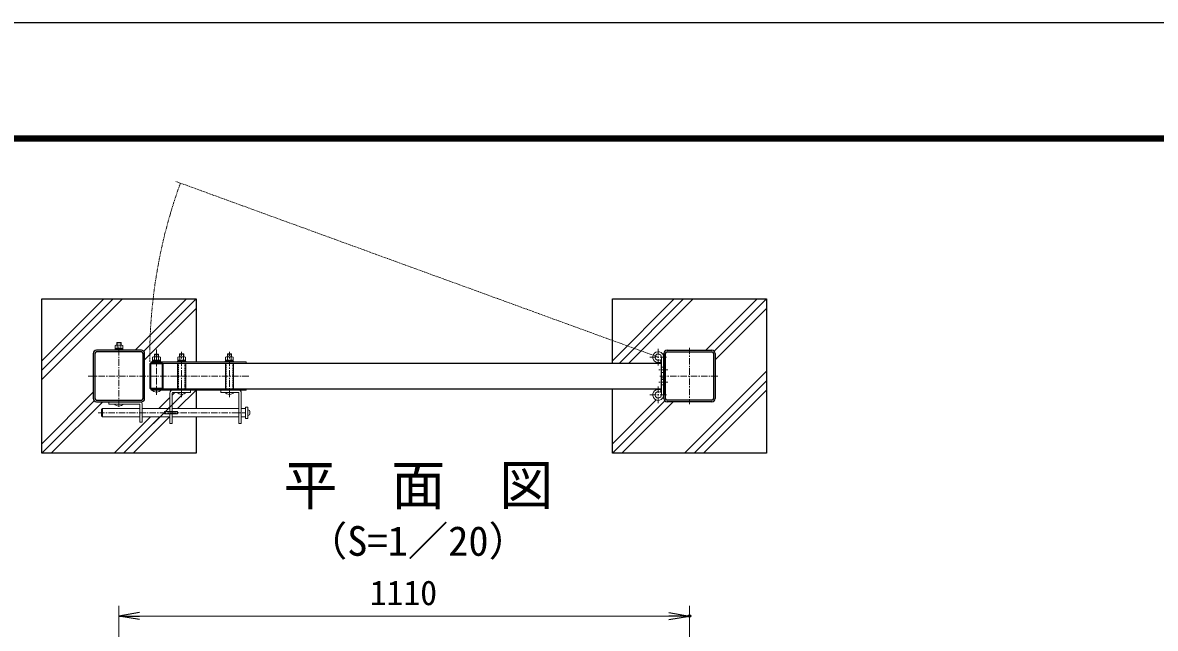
# Model space of a CAD drawing. Units: millimetres, scale not verified. Extents: x -4200 to 4200, y -2970 to 2970.
# Drawn here: x -2666 to -462, y 1792 to 2970 of the extents above; entities that cross this region are included whole.
import ezdxf
from ezdxf.enums import TextEntityAlignment as Align

# ---------------------------------------------------------------- set-up
doc = ezdxf.new("R2010")
doc.units = ezdxf.units.MM
doc.header["$LTSCALE"] = 10
doc.header["$PDMODE"] = 32
doc.header["$PDSIZE"] = 5
for name, pattern in [('USER1', [2, 1.25, -0.25, 0.25, -0.25]), ('USER3', [0.375, 0.25, -0.125]), ('USER4', [1.25, 0.625, -0.125, 0.125, -0.125, 0.125, -0.125])]:
    doc.linetypes.add(name, pattern=pattern)
for name, color, linetype, lineweight in [('0-0_D-TTL-TXT', 7, 'Continuous', 25), ('0-1_D-TTL', 7, 'Continuous', 25), ('0-2_D-STR1', 1, 'Continuous', 25), ('0-4_D-STR-DIM', 7, 'Continuous', 13), ('0-7_D-BMK', 2, 'USER1', 13), ('0-8_D-STR3', 3, 'Continuous', 13), ('0-9_D-STR4', 7, 'Continuous', 25), ('0-A_D-DCR-HCH', 7, 'Continuous', 13)]:
    doc.layers.add(name, color=color, linetype=linetype, lineweight=lineweight)
doc.layers.add('0-5_0', color=7, linetype='Continuous')
doc.layers.add('0-6_DEFPOINTS', color=7, linetype='Continuous')
doc.styles.add('ＭＳ ゴシック', font='')
doc.styles.get('ＭＳ ゴシック').set_extended_font_data('MS Gothic')

# ---------------------------------------------------------------- blocks, each defined once
blk = doc.blocks.new('_Open')
at = {"layer": '0-5_0'}
blk.add_line((-10, 1.667), (0, 0), dxfattribs=at)
blk.add_lwpolyline([(-10, -1.667), (0, 0), (-10, 0)], dxfattribs=at)

msp = doc.modelspace()

# ---------------------------------------------------------------- linework, layer by layer
at = {"layer": '0-1_D-TTL', "color": 2}
msp.add_lwpolyline([(-4200, 2970), (4200, 2970), (4200, -2970), (-4200, -2970)], close=True, dxfattribs=at)
at = {"layer": '0-1_D-TTL'}
for points in [[(-3930, 2750), (3930, 2750), (3930, -2750), (-3930, -2750)], [(-3927.5, 2747.5), (3927.5, 2747.5), (3927.5, -2747.5), (-3927.5, -2747.5)], [(-3925, 2745), (3925, 2745), (3925, -2745), (-3925, -2745)], [(-3922.5, 2742.5), (3922.5, 2742.5), (3922.5, -2742.5), (-3922.5, -2742.5)], [(-3920, 2740), (3920, 2740), (3920, -2740), (-3920, -2740)]]:
    msp.add_lwpolyline(points, close=True, dxfattribs=at)
at = {"layer": '0-2_D-STR1'}
for p, q in [((-2528.74, 2326.46), (-2528.74, 2239.26)), ((-2525.54, 2326.46), (-2525.54, 2239.26)), ((-2435.14, 2332.86), (-2522.34, 2332.86)), ((-2435.14, 2329.66), (-2522.34, 2329.66)), ((-2431.94, 2239.26), (-2431.94, 2326.46)), ((-2428.74, 2239.26), (-2428.74, 2326.46)), ((-1418.74, 2326.46), (-1418.74, 2246.16)), ((-1418.74, 2239.26), (-1418.74, 2326.46)), ((-1415.54, 2239.26), (-1415.54, 2326.46)), ((-1412.34, 2332.86), (-1325.14, 2332.86)), ((-1412.34, 2329.66), (-1325.14, 2329.66)), ((-1321.94, 2326.46), (-1321.94, 2239.26)), ((-1318.74, 2326.46), (-1318.74, 2239.26)), ((-2418.74, 2306.26), (-2418.74, 2259.46)), ((-2418.74, 2306.26), (-2418.74, 2259.46)), ((-2394.34, 2307.86), (-2417.14, 2307.86)), ((-2394.34, 2307.86), (-2417.14, 2307.86)), ((-2394.34, 2307.86), (-1423.74, 2307.86)), ((-2392.74, 2259.46), (-2392.74, 2306.26)), ((-2392.74, 2259.46), (-2392.74, 2306.26)), ((-1423.74, 2307.86), (-1423.74, 2257.86)), ((-2417.14, 2257.86), (-2394.34, 2257.86)), ((-2417.14, 2257.86), (-2394.34, 2257.86)), ((-2394.34, 2257.86), (-1423.74, 2257.86)), ((-1449.74, 2257.86), (-1423.74, 2257.86)), ((-2522.34, 2236.06), (-2435.14, 2236.06)), ((-2522.34, 2232.86), (-2435.14, 2232.86)), ((-1325.14, 2236.06), (-1412.34, 2236.06)), ((-1325.14, 2232.86), (-1412.34, 2232.86))]:
    msp.add_line(p, q, dxfattribs=at)
msp.add_lwpolyline([(-2417.14, 2259.46), (-2394.34, 2259.46), (-2394.34, 2306.26), (-2417.14, 2306.26)], close=True, dxfattribs=at)
msp.add_lwpolyline([(-2417.14, 2259.46), (-2394.34, 2259.46), (-2394.34, 2306.26), (-2417.14, 2306.26)], close=True, dxfattribs=at)
for centre, radius, start, end in [((-2522.34, 2326.46), 6.4, 90, 180), ((-2522.34, 2326.46), 3.2, 90, 180), ((-2435.14, 2326.46), 6.4, 0, 90), ((-2435.14, 2326.46), 3.2, 0, 90), ((-1412.34, 2326.46), 6.4, 90, 180), ((-1412.34, 2326.46), 3.2, 90, 180), ((-1325.14, 2326.46), 6.4, 0, 90), ((-1325.14, 2326.46), 3.2, 0, 90), ((-2417.14, 2306.26), 1.6, 90, 180), ((-2417.14, 2306.26), 1.6, 90, 180), ((-2394.34, 2306.26), 1.6, 0, 90), ((-2394.34, 2306.26), 1.6, 0, 90), ((-2417.14, 2259.46), 1.6, 180, 270), ((-2417.14, 2259.46), 1.6, 180, 270), ((-2394.34, 2259.46), 1.6, 270, 0), ((-2394.34, 2259.46), 1.6, 270, 0), ((-2522.34, 2239.26), 6.4, 180, 270), ((-2522.34, 2239.26), 3.2, 180, 270), ((-2435.14, 2239.26), 6.4, 270, 0), ((-2435.14, 2239.26), 3.2, 270, 0), ((-1412.34, 2239.26), 6.4, 180, 270), ((-1412.34, 2239.26), 3.2, 180, 270), ((-1325.14, 2239.26), 6.4, 270, 0), ((-1325.14, 2239.26), 3.2, 270, 0)]:
    msp.add_arc(centre, radius, start, end, dxfattribs=at)
at = {"layer": '0-4_D-STR-DIM'}
for p, q in [((-2478.74, 1317.42), (-2478.74, 1836.1)), ((-1368.74, 1317.42), (-1368.74, 1836.1)), ((-2438.74, 1816.1), (-1408.74, 1816.1))]:
    msp.add_line(p, q, dxfattribs=at)
at = {"layer": '0-6_DEFPOINTS'}
msp.add_point((-1368.74, 1816.1), dxfattribs=at)
at = {"layer": '0-7_D-BMK', "linetype": 'USER4'}
msp.add_line((-1429.44, 2319.56), (-2368.99, 2661.53), dxfattribs=at)
at = {"layer": '0-7_D-BMK'}
for p, q in [((-2478.73, 2222.86), (-2478.73, 2342.86)), ((-1368.74, 2337.86), (-1368.74, 2227.86)), ((-2405.73, 2246.55), (-2405.73, 2334.63)), ((-2356.73, 2242.05), (-2356.73, 2330.13)), ((-2263.73, 2242.05), (-2263.73, 2330.13)), ((-1413.18, 2319.56), (-1445.71, 2319.56)), ((-1429.44, 2335.82), (-1429.44, 2303.3)), ((-2405.73, 2313.16), (-2405.73, 2304.86)), ((-1410.54, 2294.86), (-1428.24, 2294.86)), ((-2538.73, 2282.86), (-2224.98, 2282.86)), ((-1313.74, 2282.86), (-1428.24, 2282.86)), ((-1410.54, 2270.86), (-1428.24, 2270.86)), ((-2405.73, 2252.56), (-2405.73, 2260.86)), ((-2356.73, 2252.56), (-2356.73, 2260.86)), ((-2356.73, 2258.56), (-2356.73, 2248.06)), ((-2263.73, 2258.56), (-2263.73, 2248.06)), ((-1429.44, 2229.9), (-1429.44, 2262.42)), ((-2478.73, 2225.36), (-2478.73, 2235.86)), ((-1413.18, 2246.16), (-1445.71, 2246.16)), ((-2519.23, 2211.56), (-2231.73, 2211.56))]:
    msp.add_line(p, q, dxfattribs=at)
at = {"layer": '0-7_D-BMK', "linetype": 'USER4'}
msp.add_arc((-1429.44, 2319.56), 989.39, 160, 180.54436, dxfattribs=at)
at = {"layer": '0-8_D-STR3'}
for p, q in [((-2486.43, 2336.46), (-2471.03, 2336.46)), ((-2486.43, 2334.46), (-2486.43, 2336.46)), ((-2486.23, 2336.46), (-2486.23, 2342.26)), ((-2486.23, 2336.46), (-2471.23, 2336.46)), ((-2484.51, 2342.96), (-2472.96, 2342.96)), ((-2482.73, 2342.96), (-2482.73, 2347.68)), ((-2482.48, 2336.46), (-2482.48, 2342.26)), ((-2482.05, 2342.96), (-2482.05, 2348.36)), ((-2475.41, 2348.36), (-2482.05, 2348.36)), ((-2479.23, 2336.46), (-2479.23, 2334.46)), ((-2478.23, 2336.46), (-2478.23, 2334.46)), ((-2475.41, 2342.96), (-2475.41, 2348.36)), ((-2475.41, 2348.36), (-2474.73, 2347.68)), ((-2474.98, 2336.46), (-2474.98, 2342.26)), ((-2474.73, 2342.96), (-2474.73, 2347.68)), ((-2471.23, 2336.46), (-2471.23, 2342.26)), ((-2471.03, 2336.46), (-2471.03, 2334.46)), ((-2486.73, 2334.46), (-2486.73, 2332.86)), ((-2486.73, 2332.86), (-2470.73, 2332.86)), ((-2471.03, 2334.46), (-2486.43, 2334.46)), ((-2413.23, 2313.76), (-2413.23, 2319.56)), ((-2411.51, 2320.26), (-2399.96, 2320.26)), ((-2409.73, 2320.26), (-2409.73, 2324.88)), ((-2409.48, 2313.76), (-2409.48, 2319.56)), ((-2409.05, 2320.26), (-2409.05, 2325.56)), ((-2402.41, 2325.56), (-2409.05, 2325.56)), ((-2402.41, 2320.26), (-2402.41, 2325.56)), ((-2402.41, 2325.56), (-2401.73, 2324.88)), ((-2401.98, 2313.76), (-2401.98, 2319.56)), ((-2401.73, 2320.26), (-2401.73, 2324.88)), ((-2398.23, 2313.76), (-2398.23, 2319.56)), ((-2364.23, 2313.76), (-2364.23, 2319.56)), ((-2362.51, 2320.26), (-2350.96, 2320.26)), ((-2360.73, 2320.26), (-2360.73, 2325.38)), ((-2360.48, 2313.76), (-2360.48, 2319.56)), ((-2360.05, 2320.26), (-2360.05, 2326.06)), ((-2353.41, 2326.06), (-2360.05, 2326.06)), ((-2353.41, 2320.26), (-2353.41, 2326.06)), ((-2353.41, 2326.06), (-2352.73, 2325.38)), ((-2352.98, 2313.76), (-2352.98, 2319.56)), ((-2352.73, 2320.26), (-2352.73, 2325.38)), ((-2349.23, 2313.76), (-2349.23, 2319.56)), ((-2271.48, 2313.76), (-2271.48, 2319.56)), ((-2269.76, 2320.26), (-2258.21, 2320.26)), ((-2267.73, 2320.26), (-2267.73, 2325.38)), ((-2267.73, 2313.76), (-2267.73, 2319.56)), ((-2267.06, 2320.26), (-2267.06, 2326.06)), ((-2260.41, 2326.06), (-2267.06, 2326.06)), ((-2260.41, 2320.26), (-2260.41, 2326.06)), ((-2260.41, 2326.06), (-2259.73, 2325.38)), ((-2260.23, 2313.76), (-2260.23, 2319.56)), ((-2259.73, 2320.26), (-2259.73, 2325.38)), ((-2256.48, 2313.76), (-2256.48, 2319.56)), ((-1423.24, 2310.84), (-1425.85, 2314.51)), ((-1423.24, 2319.56), (-1423.24, 2246.16)), ((-2416.23, 2310.16), (-2416.23, 2307.86)), ((-2416.23, 2310.16), (-2231.23, 2310.16)), ((-2416.23, 2307.86), (-2231.23, 2307.86)), ((-2413.73, 2311.76), (-2413.73, 2310.16)), ((-2413.73, 2310.16), (-2397.73, 2310.16)), ((-2413.43, 2313.76), (-2398.03, 2313.76)), ((-2413.43, 2311.76), (-2413.43, 2313.76)), ((-2398.03, 2311.76), (-2413.43, 2311.76)), ((-2413.23, 2313.76), (-2398.23, 2313.76)), ((-2406.23, 2313.76), (-2406.23, 2311.76)), ((-2405.23, 2313.76), (-2405.23, 2311.76)), ((-2398.03, 2313.76), (-2398.03, 2311.76)), ((-2364.73, 2311.76), (-2364.73, 2310.16)), ((-2364.73, 2310.16), (-2348.73, 2310.16)), ((-2364.43, 2313.76), (-2349.03, 2313.76)), ((-2364.43, 2311.76), (-2364.43, 2313.76)), ((-2349.03, 2311.76), (-2364.43, 2311.76)), ((-2364.23, 2313.76), (-2349.23, 2313.76)), ((-2357.23, 2313.76), (-2357.23, 2311.76)), ((-2356.23, 2313.76), (-2356.23, 2311.76)), ((-2349.03, 2313.76), (-2349.03, 2311.76)), ((-2273.48, 2310.16), (-2263.98, 2310.16)), ((-2271.98, 2311.76), (-2271.98, 2310.16)), ((-2271.98, 2310.16), (-2255.98, 2310.16)), ((-2271.68, 2313.76), (-2256.28, 2313.76)), ((-2271.68, 2311.76), (-2271.68, 2313.76)), ((-2256.28, 2311.76), (-2271.68, 2311.76)), ((-2271.48, 2313.76), (-2256.48, 2313.76)), ((-2264.48, 2313.76), (-2264.48, 2311.76)), ((-2263.48, 2313.76), (-2263.48, 2311.76)), ((-2256.28, 2313.76), (-2256.28, 2311.76)), ((-2231.23, 2310.16), (-2231.23, 2307.86)), ((-1418.74, 2299.86), (-1423.24, 2299.86)), ((-1418.74, 2289.86), (-1423.24, 2289.86)), ((-1418.74, 2279.11), (-1423.24, 2279.11)), ((-1418.74, 2275.86), (-1423.24, 2275.86)), ((-2416.23, 2255.56), (-2416.23, 2257.86)), ((-2416.23, 2257.86), (-2231.23, 2257.86)), ((-2416.23, 2255.56), (-2231.23, 2255.56)), ((-2414.73, 2255.56), (-2396.73, 2255.56)), ((-2413.73, 2255.56), (-2397.73, 2255.56)), ((-2375.23, 2249.56), (-2375.23, 2190.56)), ((-2373.73, 2255.56), (-2339.73, 2255.56)), ((-2373.73, 2251.06), (-2339.73, 2251.06)), ((-2365.73, 2251.06), (-2347.73, 2251.06)), ((-2364.73, 2251.06), (-2348.73, 2251.06)), ((-2339.73, 2251.06), (-2339.73, 2255.56)), ((-2246.73, 2255.56), (-2280.73, 2255.56)), ((-2280.73, 2251.06), (-2280.73, 2255.56)), ((-2246.73, 2251.06), (-2280.73, 2251.06)), ((-2272.73, 2251.06), (-2254.73, 2251.06)), ((-2271.73, 2251.06), (-2255.73, 2251.06)), ((-2245.23, 2249.56), (-2245.23, 2190.56)), ((-2231.23, 2255.56), (-2231.23, 2257.86)), ((-1423.24, 2254.88), (-1425.85, 2251.21)), ((-1418.74, 2265.86), (-1423.24, 2265.86)), ((-2498.73, 2232.86), (-2437.73, 2232.86)), ((-2498.73, 2232.86), (-2498.73, 2228.36)), ((-2498.73, 2228.36), (-2438.73, 2228.36)), ((-2438.23, 2227.86), (-2438.23, 2192.86)), ((-2433.73, 2228.86), (-2433.73, 2192.86)), ((-2510.48, 2219.56), (-2438.23, 2219.56)), ((-2510.48, 2219.56), (-2510.48, 2203.56)), ((-2433.73, 2219.56), (-2379.73, 2219.56)), ((-2375.23, 2219.56), (-2245.23, 2219.56)), ((-2240.73, 2219.56), (-2232.48, 2219.56)), ((-2227.98, 2206.31), (-2227.98, 2216.81)), ((-2227.08, 2216.81), (-2227.98, 2216.81)), ((-2227.08, 2206.31), (-2227.98, 2206.31)), ((-2224.08, 2209.31), (-2224.08, 2213.81)), ((-2438.23, 2192.86), (-2433.73, 2192.86)), ((-2379.73, 2203.56), (-2433.73, 2203.56)), ((-2245.23, 2203.56), (-2375.23, 2203.56)), ((-2232.48, 2203.56), (-2240.73, 2203.56))]:
    msp.add_line(p, q, dxfattribs=at)
at = {"layer": '0-8_D-STR3', "linetype": 'USER3'}
for p, q in [((-2363.08, 2307.86), (-2363.08, 2257.86)), ((-2350.38, 2257.86), (-2350.38, 2307.86)), ((-2270.08, 2307.86), (-2270.08, 2257.86)), ((-2257.38, 2257.86), (-2257.38, 2307.86))]:
    msp.add_line(p, q, dxfattribs=at)
at = {"layer": '0-8_D-STR3'}
for points in [[(-2474.73, 2347.68), (-2482.73, 2347.68), (-2482.05, 2348.36)], [(-2486.73, 2334.46), (-2470.73, 2334.46), (-2470.73, 2332.86)], [(-2401.73, 2324.88), (-2409.73, 2324.88), (-2409.05, 2325.56)], [(-2352.73, 2325.38), (-2360.73, 2325.38), (-2360.05, 2326.06)], [(-2259.73, 2325.38), (-2267.73, 2325.38), (-2267.06, 2326.06)], [(-2413.73, 2311.76), (-2397.73, 2311.76), (-2397.73, 2310.16)], [(-2364.73, 2311.76), (-2348.73, 2311.76), (-2348.73, 2310.16)], [(-2364.68, 2257.86), (-2348.78, 2257.86), (-2348.78, 2307.86)], [(-2348.78, 2307.86), (-2364.68, 2307.86), (-2364.68, 2257.86)], [(-2271.98, 2311.76), (-2255.98, 2311.76), (-2255.98, 2310.16)], [(-2271.68, 2257.86), (-2255.78, 2257.86), (-2255.78, 2307.86)], [(-2255.78, 2307.86), (-2271.68, 2307.86), (-2271.68, 2257.86)], [(-2379.73, 2249.56), (-2379.73, 2190.56), (-2375.23, 2190.56)], [(-2240.73, 2249.56), (-2240.73, 2190.56), (-2245.23, 2190.56)], [(-2438.23, 2203.56), (-2510.48, 2203.56), (-2512.48, 2205.56), (-2512.48, 2217.56), (-2510.48, 2219.56)]]:
    msp.add_lwpolyline(points, dxfattribs=at)
for points in [[(-2389.98, 2209.56), (-2364.98, 2209.56), (-2364.98, 2213.56), (-2389.98, 2213.56)], [(-2232.48, 2200.56), (-2227.98, 2200.56), (-2227.98, 2222.56), (-2232.48, 2222.56)]]:
    msp.add_lwpolyline(points, close=True, dxfattribs=at)
for centre, radius, start, end in [((-2484.35, 2340.12), 2.85, 48.83491, 131.16509), ((-2478.73, 2332.57), 10.39, 68.85295, 111.14705), ((-2473.1, 2340.11), 2.85, 48.86505, 131.13495), ((-2411.35, 2317.42), 2.85, 48.83491, 131.16509), ((-2405.73, 2309.87), 10.39, 68.85295, 111.14705), ((-2400.1, 2317.41), 2.85, 48.86505, 131.13495), ((-2362.35, 2317.42), 2.85, 48.83491, 131.16509), ((-2356.73, 2309.87), 10.39, 68.85295, 111.14705), ((-2351.1, 2317.41), 2.85, 48.86505, 131.13495), ((-2269.61, 2317.42), 2.85, 48.83491, 131.16509), ((-2263.98, 2309.87), 10.39, 68.85295, 111.14705), ((-2258.36, 2317.41), 2.85, 48.86505, 131.13495), ((-1429.44, 2319.56), 10.7, 0, 305.41111), ((-1429.44, 2319.56), 6.2, 0, 305.41111), ((-2405.73, 2263.69), 12.12, 222.07502, 317.92498), ((-2373.73, 2249.56), 6, 90, 180), ((-2373.73, 2249.56), 1.5, 90, 180), ((-2356.73, 2259.19), 12.12, 222.07502, 317.92498), ((-2263.73, 2259.19), 12.12, 222.07502, 317.92498), ((-2246.73, 2249.56), 6, 0, 90), ((-2246.73, 2249.56), 1.5, 0, 90), ((-1429.44, 2246.16), 10.7, 54.58889, 0), ((-1429.44, 2246.16), 6.2, 54.58889, 0), ((-2478.73, 2236.49), 12.12, 222.07502, 317.92498), ((-2438.73, 2227.86), 0.5, 0, 90), ((-2437.73, 2228.86), 4, 0, 90), ((-2227.08, 2213.81), 3, 0, 90), ((-2227.08, 2209.31), 3, 270, 0)]:
    msp.add_arc(centre, radius, start, end, dxfattribs=at)
at = {"layer": '0-9_D-STR4'}
for p, q in [((-2628.74, 2132.86), (-2628.74, 2432.86)), ((-1518.74, 2307.86), (-1518.74, 2432.86)), ((-2328.74, 2255.56), (-2328.74, 2219.56)), ((-1518.74, 2132.86), (-1518.74, 2257.86)), ((-2328.74, 2203.56), (-2328.74, 2132.86)), ((-2328.74, 2132.86), (-2628.74, 2132.86)), ((-1218.74, 2132.86), (-1518.74, 2132.86))]:
    msp.add_line(p, q, dxfattribs=at)
for points in [[(-2628.74, 2432.86), (-2328.74, 2432.86), (-2328.74, 2310.16)], [(-1518.74, 2432.86), (-1218.74, 2432.86), (-1218.74, 2132.86)]]:
    msp.add_lwpolyline(points, dxfattribs=at)
at = {"layer": '0-A_D-DCR-HCH'}
for p, q in [((-2628.74, 2294.23), (-2490.11, 2432.86)), ((-2628.74, 2275.84), (-2471.72, 2432.86)), ((-2628.74, 2312.61), (-2508.49, 2432.86)), ((-2447.13, 2332.86), (-2347.13, 2432.86)), ((-2430.62, 2330.99), (-2328.74, 2432.86)), ((-1518.74, 2312.61), (-1398.49, 2432.86)), ((-1505.11, 2307.86), (-1380.11, 2432.86)), ((-1486.72, 2307.86), (-1361.72, 2432.86)), ((-1337.13, 2332.86), (-1237.13, 2432.86)), ((-1320.62, 2330.99), (-1218.74, 2432.86)), ((-2428.74, 2314.48), (-2328.74, 2414.48)), ((-1318.74, 2314.48), (-1218.74, 2414.48)), ((-1378.08, 2132.86), (-1218.74, 2292.2)), ((-1359.69, 2132.86), (-1218.74, 2273.81)), ((-2628.74, 2151.25), (-2528.74, 2251.25)), ((-2375.24, 2245.7), (-2369.88, 2251.06)), ((-2364.61, 2219.56), (-2328.74, 2255.43)), ((-2353.95, 2248.6), (-2353.74, 2248.81)), ((-1341.31, 2132.86), (-1218.74, 2255.43)), ((-2628.74, 2132.86), (-2526.87, 2234.74)), ((-2610.36, 2132.86), (-2510.36, 2232.86)), ((-2469.69, 2132.86), (-2355.42, 2247.13)), ((-2401.38, 2219.56), (-2379.74, 2241.2)), ((-2380.24, 2240.7), (-2379.74, 2241.2)), ((-1518.74, 2151.25), (-1433.66, 2236.33)), ((-1518.74, 2132.86), (-1416.87, 2234.74)), ((-1500.36, 2132.86), (-1400.36, 2232.86)), ((-2382.99, 2219.56), (-2379.74, 2222.81)), ((-2488.08, 2132.86), (-2417.38, 2203.56)), ((-2469.69, 2132.86), (-2398.99, 2203.56)), ((-2451.31, 2132.86), (-2380.61, 2203.56)), ((-2381.61, 2202.56), (-2380.61, 2203.56))]:
    msp.add_line(p, q, dxfattribs=at)

# ---------------------------------------------------------------- block references
at = {"layer": '0-4_D-STR-DIM', "xscale": 4, "yscale": 4, "rotation": 180}
msp.add_blockref('_Open', (-2478.74, 1816.1), dxfattribs=at)
at = {"layer": '0-4_D-STR-DIM', "xscale": 4, "yscale": 4}
msp.add_blockref('_Open', (-1368.74, 1816.1), dxfattribs=at)

# ---------------------------------------------------------------- texts
at = {"layer": '0-0_D-TTL-TXT', "style": 'ＭＳ ゴシック'}
for s, height, p in [('平\u3000面\u3000図', 76.98, (-2158.74, 2009.13)), ('（S=1／20）', 57.7, (-2113.25, 1915.93))]:
    msp.add_text(s, height=height, dxfattribs=at).set_placement(p, align=Align.BOTTOM_LEFT)
at = {"layer": '0-4_D-STR-DIM', "style": 'ＭＳ ゴシック'}
msp.add_text('1110', height=48.09, dxfattribs=at).set_placement((-1990.64, 1822.85), align=Align.BOTTOM_LEFT)

doc.saveas('drawing.dxf')
